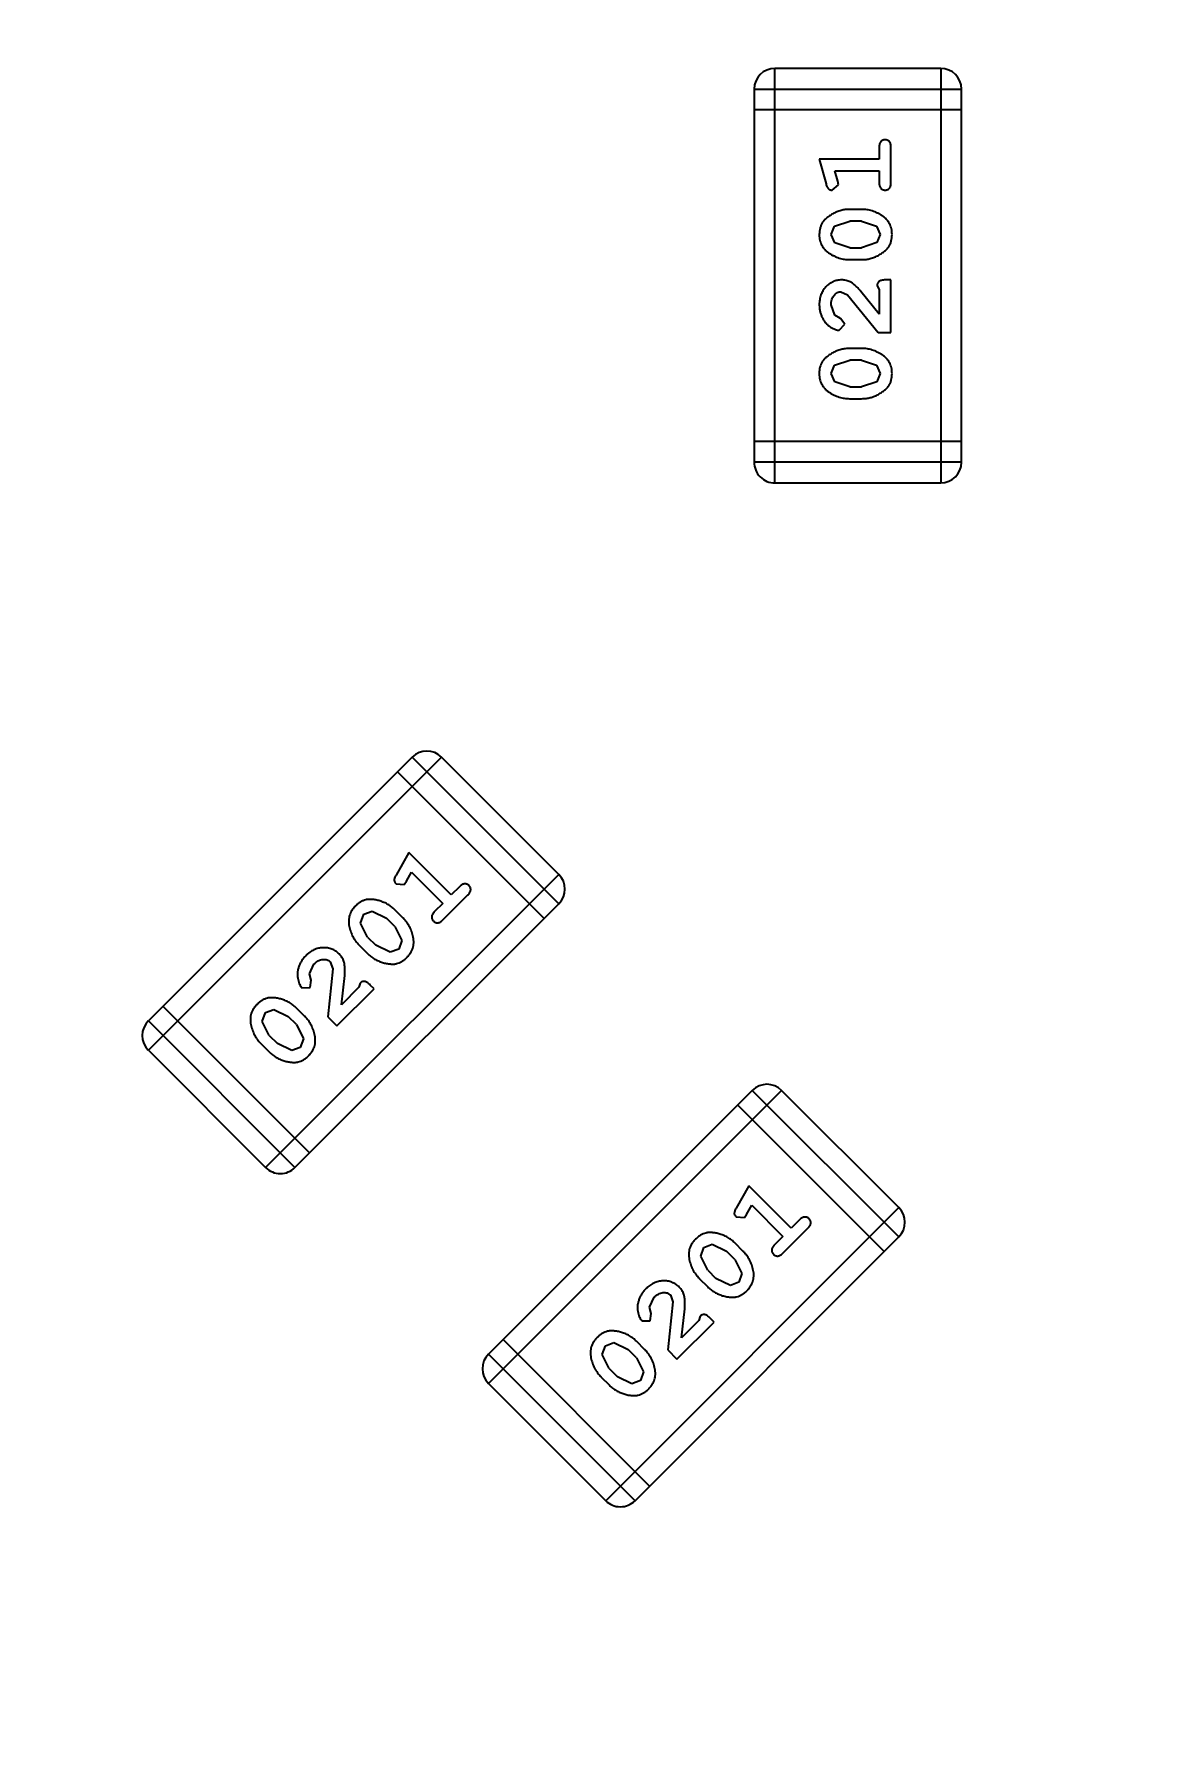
# Model space of a CAD drawing. Header units: inches. Extents: x -37.2 to 29.4, y -3.8 to 37.3.
# Drawn here: x -19.73 to -18.089, y 9.796 to 12.323 of the extents above; entities that cross this region are included whole.
import ezdxf

# ---------------------------------------------------------------- set-up
doc = ezdxf.new("R2010")
doc.units = ezdxf.units.IN
doc.header["$LTSCALE"] = 1.21
doc.header["$MEASUREMENT"] = 0
doc.header["$PDMODE"] = 3
doc.header["$PDSIZE"] = 0.3125
doc.layers.get('0').update_dxf_attribs({"linetype": 'CONTINUOUS'})
doc.layers.get('Defpoints').update_dxf_attribs({"linetype": 'CONTINUOUS'})
doc.layers.add('DIM', color=3, linetype='CONTINUOUS')
doc.styles.get("Standard").update_dxf_attribs({"font": 'txt', "width": 0.8})
doc.dimstyles.get("Standard").update_dxf_attribs({"dimtxt": 0.15625, "dimasz": 0.1875, "dimexe": 0.125, "dimexo": 0.0625, "dimgap": 0.09, "dimtad": 0, "dimtih": 1, "dimtoh": 1, "dimzin": 4, "dimdsep": 46, "dimtxsty": 'STANDARD', "dimblk": '_FILLED', "dimblk1": '_FILLED', "dimblk2": '_FILLED', "dimcen": 0.09, "dimazin": 1, "dimtp": 0.01, "dimtm": 0.01, "dimtfac": 1, "dimtofl": 0, "dimtmove": 0, "dimatfit": 3, "dimldrblk": '_FILLED', "dimfxl": 1, "dimtolj": 1, "dimtzin": 4, "dimarcsym": 0})

# ---------------------------------------------------------------- blocks, each defined once
blk = doc.blocks.new('_FILLED')
at = {"color": 0, "linetype": 'ByBlock'}
blk.add_solid([(0, 0), (-1, 0.1667), (-1, -0.1667)], dxfattribs=at)
blk = doc.blocks.new('*D5')
at = {"layer": 'Defpoints', "color": 0}
for p in [(-36.4962, 28.4485), (-28.0296, 28.4485), (-12.0218, 0.4472)]:
    blk.add_point(p, dxfattribs=at)
at = {"layer": 'DIM', "color": 0, "lineweight": -2}
for p, q in [((-28.0921, 28.4485), (-36.6212, 28.4485)), ((-36.4962, 27.4485), (-36.4962, 16.0045)), ((-36.4962, 1.4472), (-36.4962, 12.8912)), ((-12.0843, 0.4472), (-36.6212, 0.4472))]:
    blk.add_line(p, q, dxfattribs=at)
for p, rotation in [((-36.4962, 28.4485), 90), ((-36.4962, 0.4472), 270)]:
    blk.add_blockref('_FILLED', p, dxfattribs=dict(at, rotation=rotation))
at = {"layer": 'DIM', "color": 0, "insert": (-36.4962, 14.4478), "char_height": 1, "attachment_point": 5, "rotation": 90}
blk.add_mtext('\\A1;28.00', dxfattribs=at)

msp = doc.modelspace()

# ---------------------------------------------------------------- linework, layer by layer
at = {"color": 7, "linetype": 'Continuous'}
for p, q in [((-18.3978, 12.2725), (-18.6417, 12.2726)), ((-18.6417, 11.663), (-18.6417, 12.2726)), ((-18.3978, 12.2725), (-18.3979, 11.6629)), ((-18.6721, 12.2421), (-18.6722, 11.6934)), ((-18.6721, 12.2421), (-18.3673, 12.2421)), ((-18.3674, 11.6934), (-18.3673, 12.2421)), ((-18.3673, 12.2116), (-18.6721, 12.2116)), ((-18.4883, 12.1565), (-18.4883, 12.1392)), ((-18.471, 12.1046), (-18.471, 12.1565)), ((-18.4883, 12.1392), (-18.5764, 12.1392)), ((-18.5764, 12.1392), (-18.5665, 12.1027)), ((-18.5533, 12.1219), (-18.4883, 12.1219)), ((-18.5491, 12.1069), (-18.5533, 12.1219)), ((-18.5481, 12.1015), (-18.5491, 12.1069)), ((-18.4883, 12.1219), (-18.4883, 12.1046)), ((-18.5573, 12.0936), (-18.5481, 12.1015)), ((-18.514, 12.0653), (-18.5318, 12.0653)), ((-18.5591, 12.0283), (-18.5538, 12.0404)), ((-18.5538, 12.0404), (-18.5315, 12.048)), ((-18.5143, 12.048), (-18.5315, 12.048)), ((-18.5143, 12.048), (-18.4925, 12.0407)), ((-18.4925, 12.0407), (-18.4867, 12.0284)), ((-18.5533, 12.0159), (-18.5591, 12.0283)), ((-18.5315, 12.0087), (-18.5533, 12.0159)), ((-18.5315, 12.0087), (-18.5143, 12.0087)), ((-18.492, 12.0163), (-18.5143, 12.0087)), ((-18.4867, 12.0284), (-18.492, 12.0163)), ((-18.5318, 11.9913), (-18.514, 11.9913)), ((-18.471, 11.9615), (-18.4789, 11.9615)), ((-18.471, 11.8844), (-18.471, 11.9615)), ((-18.5446, 11.9442), (-18.5349, 11.9394)), ((-18.5349, 11.9394), (-18.4899, 11.8844)), ((-18.4883, 11.9111), (-18.5153, 11.9447)), ((-18.4914, 11.9528), (-18.4883, 11.9473)), ((-18.4883, 11.9473), (-18.4883, 11.9111)), ((-18.5537, 11.9098), (-18.5591, 11.9247)), ((-18.5452, 11.9048), (-18.5537, 11.9098)), ((-18.5386, 11.8963), (-18.5452, 11.9048)), ((-18.5471, 11.8875), (-18.5386, 11.8963)), ((-18.4899, 11.8844), (-18.471, 11.8844)), ((-18.514, 11.8608), (-18.5318, 11.8608)), ((-18.5591, 11.8238), (-18.5538, 11.8359)), ((-18.5538, 11.8359), (-18.5315, 11.8435)), ((-18.5143, 11.8435), (-18.5315, 11.8435)), ((-18.5143, 11.8435), (-18.4925, 11.8362)), ((-18.4925, 11.8362), (-18.4867, 11.8239)), ((-18.5533, 11.8114), (-18.5591, 11.8238)), ((-18.5315, 11.8041), (-18.5533, 11.8114)), ((-18.5315, 11.8041), (-18.5143, 11.8041)), ((-18.492, 11.8118), (-18.5143, 11.8041)), ((-18.4867, 11.8239), (-18.492, 11.8118)), ((-18.5318, 11.7868), (-18.5141, 11.7868)), ((-18.3674, 11.7239), (-18.6722, 11.7239)), ((-18.3674, 11.6934), (-18.6722, 11.6934)), ((-18.6417, 11.663), (-18.3979, 11.6629)), ((-19.1748, 11.2596), (-19.5628, 10.8717)), ((-19.5628, 10.8286), (-19.1317, 11.2596)), ((-19.1748, 11.2596), (-18.9593, 11.0441)), ((-18.9593, 11.0872), (-19.1317, 11.2596)), ((-19.1964, 11.2381), (-18.9809, 11.0225)), ((-19.1798, 11.1192), (-19.1987, 11.0863)), ((-19.1176, 11.0569), (-19.1798, 11.1192)), ((-18.9593, 11.0872), (-19.3904, 10.6562)), ((-19.1986, 11.0734), (-19.1865, 11.0725)), ((-19.1865, 11.0725), (-19.1834, 11.077)), ((-19.1834, 11.077), (-19.1757, 11.0906)), ((-19.1757, 11.0906), (-19.1298, 11.0446)), ((-19.1053, 11.0691), (-19.1176, 11.0569)), ((-19.3473, 10.6562), (-18.9593, 11.0441)), ((-19.1298, 11.0446), (-19.142, 11.0324)), ((-19.1298, 11.0202), (-19.0931, 11.0569)), ((-19.2507, 11.0156), (-19.2461, 11.0285)), ((-19.2461, 11.0285), (-19.2338, 11.0333)), ((-19.2338, 11.0333), (-19.2126, 11.0229)), ((-19.2005, 11.0108), (-19.2126, 11.0229)), ((-19.188, 11.0228), (-19.2006, 11.0353)), ((-19.2404, 10.9951), (-19.2507, 11.0156)), ((-19.2404, 10.9951), (-19.2283, 10.9829)), ((-19.2005, 11.0108), (-19.1902, 10.9902)), ((-19.2529, 10.9831), (-19.2403, 10.9705)), ((-19.2071, 10.9726), (-19.2283, 10.9829)), ((-19.1948, 10.9774), (-19.2071, 10.9726)), ((-19.1902, 10.9902), (-19.1948, 10.9774)), ((-19.3261, 10.9409), (-19.3193, 10.9552)), ((-19.2918, 10.9485), (-19.2989, 10.8778)), ((-19.2953, 10.9587), (-19.2918, 10.9485)), ((-19.3371, 10.9205), (-19.3249, 10.9207)), ((-19.3235, 10.9314), (-19.3261, 10.9409)), ((-19.3249, 10.9207), (-19.3235, 10.9314)), ((-19.2855, 10.8644), (-19.231, 10.9189)), ((-19.2789, 10.8956), (-19.2742, 10.9385)), ((-19.2533, 10.9212), (-19.2789, 10.8956)), ((-19.2516, 10.9273), (-19.2533, 10.9212)), ((-19.231, 10.9189), (-19.2366, 10.9245)), ((-19.3257, 10.6777), (-19.5413, 10.8932)), ((-19.3473, 10.6562), (-19.5628, 10.8717)), ((-19.3953, 10.871), (-19.3907, 10.8839)), ((-19.3851, 10.8505), (-19.3953, 10.871)), ((-19.3907, 10.8839), (-19.3784, 10.8887)), ((-19.3784, 10.8887), (-19.3573, 10.8783)), ((-19.3451, 10.8662), (-19.3573, 10.8783)), ((-19.3327, 10.8782), (-19.3452, 10.8907)), ((-19.2989, 10.8778), (-19.2855, 10.8644)), ((-19.3851, 10.8505), (-19.3729, 10.8383)), ((-19.3451, 10.8662), (-19.3348, 10.8456)), ((-19.3348, 10.8456), (-19.3394, 10.8328)), ((-19.5628, 10.8286), (-19.3904, 10.6562)), ((-19.3975, 10.8385), (-19.3849, 10.8259)), ((-19.3517, 10.828), (-19.3729, 10.8383)), ((-19.3394, 10.8328), (-19.3517, 10.828)), ((-18.6749, 10.7696), (-19.0628, 10.3817)), ((-19.0628, 10.3386), (-18.6318, 10.7696)), ((-18.6749, 10.7696), (-18.4594, 10.554)), ((-18.4594, 10.5971), (-18.6318, 10.7696)), ((-18.6964, 10.748), (-18.4809, 10.5325)), ((-18.6799, 10.6291), (-18.6988, 10.5963)), ((-18.6176, 10.5668), (-18.6799, 10.6291)), ((-18.4594, 10.5971), (-18.8904, 10.1661)), ((-18.6835, 10.587), (-18.6758, 10.6005)), ((-18.6758, 10.6005), (-18.6298, 10.5546)), ((-18.6987, 10.5834), (-18.6865, 10.5824)), ((-18.6865, 10.5824), (-18.6835, 10.587)), ((-18.6298, 10.5301), (-18.5931, 10.5668)), ((-18.6054, 10.5791), (-18.6176, 10.5668)), ((-18.8473, 10.1661), (-18.4594, 10.554)), ((-18.7508, 10.5256), (-18.7461, 10.5384)), ((-18.7461, 10.5384), (-18.7338, 10.5433)), ((-18.7338, 10.5433), (-18.7127, 10.5329)), ((-18.6881, 10.5328), (-18.7006, 10.5453)), ((-18.6298, 10.5546), (-18.6421, 10.5424)), ((-18.7405, 10.5051), (-18.7508, 10.5256)), ((-18.7005, 10.5207), (-18.7127, 10.5329)), ((-18.7005, 10.5207), (-18.6902, 10.5002)), ((-18.7529, 10.493), (-18.7404, 10.4805)), ((-18.7405, 10.5051), (-18.7283, 10.4929)), ((-18.7071, 10.4825), (-18.7283, 10.4929)), ((-18.6948, 10.4874), (-18.7071, 10.4825)), ((-18.6902, 10.5002), (-18.6948, 10.4874)), ((-18.8261, 10.4509), (-18.8194, 10.4652)), ((-18.7953, 10.4687), (-18.7918, 10.4585)), ((-18.8236, 10.4413), (-18.8261, 10.4509)), ((-18.8249, 10.4307), (-18.8236, 10.4413)), ((-18.7918, 10.4585), (-18.7989, 10.3878)), ((-18.7789, 10.4056), (-18.7743, 10.4484)), ((-18.7516, 10.4373), (-18.7533, 10.4311)), ((-18.8371, 10.4304), (-18.8249, 10.4307)), ((-18.7856, 10.3744), (-18.7311, 10.4289)), ((-18.7533, 10.4311), (-18.7789, 10.4056)), ((-18.7311, 10.4289), (-18.7366, 10.4345)), ((-18.8258, 10.1877), (-19.0413, 10.4032)), ((-18.8954, 10.381), (-18.8907, 10.3938)), ((-18.8907, 10.3938), (-18.8784, 10.3987)), ((-18.8784, 10.3987), (-18.8573, 10.3883)), ((-18.8451, 10.3761), (-18.8573, 10.3883)), ((-18.8327, 10.3882), (-18.8452, 10.4007)), ((-18.7989, 10.3878), (-18.7856, 10.3744)), ((-18.8473, 10.1661), (-19.0628, 10.3817)), ((-18.8851, 10.3605), (-18.8954, 10.381)), ((-18.8451, 10.3761), (-18.8349, 10.3556)), ((-19.0628, 10.3386), (-18.8904, 10.1661)), ((-18.8975, 10.3484), (-18.885, 10.3359)), ((-18.8851, 10.3605), (-18.8729, 10.3483)), ((-18.8518, 10.3379), (-18.8729, 10.3483)), ((-18.8394, 10.3428), (-18.8518, 10.3379)), ((-18.8349, 10.3556), (-18.8394, 10.3428))]:
    msp.add_line(p, q, dxfattribs=at)
for centre, start, end in [((-18.6417, 12.2421), 89.9955, 179.9955), ((-18.3978, 12.2421), 359.9955, 89.9955), ((-18.6417, 11.6934), 179.9955, 269.9955), ((-18.3979, 11.6934), 269.9955, 359.9955), ((-19.1533, 11.2381), 44.9955, 134.9955), ((-18.9809, 11.0656), 314.9955, 44.9955), ((-19.5413, 10.8501), 134.9955, 224.9955), ((-18.6533, 10.748), 44.9955, 134.9955), ((-19.3688, 10.6777), 224.9955, 314.9955), ((-18.4809, 10.5756), 314.9955, 44.9955), ((-19.0413, 10.3601), 134.9955, 224.9955), ((-18.8689, 10.1877), 224.9955, 314.9955)]:
    msp.add_arc(centre, 0.0305, start, end, dxfattribs=at)
for points, knots in [([(-18.4796, 12.1675), (-18.4802, 12.1675), (-18.4814, 12.1674), (-18.4831, 12.1669), (-18.4846, 12.1661), (-18.4859, 12.1649), (-18.487, 12.1634), (-18.4878, 12.1614), (-18.4882, 12.1591), (-18.4883, 12.1574), (-18.4883, 12.1565)], [0, 0, 0, 0, 0.11517, 0.223509, 0.328254, 0.438012, 0.553651, 0.682263, 0.830856, 1, 1, 1, 1]), ([(-18.471, 12.1565), (-18.471, 12.1574), (-18.471, 12.1591), (-18.4715, 12.1614), (-18.4722, 12.1634), (-18.4733, 12.1649), (-18.4746, 12.1661), (-18.4762, 12.1669), (-18.4778, 12.1674), (-18.479, 12.1675), (-18.4796, 12.1675)], [0, 0, 0, 0, 0.169012, 0.317488, 0.445429, 0.560977, 0.67065, 0.776666, 0.88492, 1, 1, 1, 1]), ([(-18.5665, 12.1027), (-18.5663, 12.1018), (-18.5658, 12.1002), (-18.5649, 12.0982), (-18.564, 12.0965), (-18.563, 12.0953), (-18.5618, 12.0945), (-18.5605, 12.094), (-18.559, 12.0936), (-18.5579, 12.0936), (-18.5573, 12.0936)], [0, 0, 0, 0, 0.187321, 0.344927, 0.475328, 0.579604, 0.674244, 0.773631, 0.882025, 1, 1, 1, 1]), ([(-18.4883, 12.1046), (-18.4883, 12.1037), (-18.4882, 12.102), (-18.4878, 12.0997), (-18.487, 12.0978), (-18.4859, 12.0962), (-18.4846, 12.095), (-18.4831, 12.0942), (-18.4814, 12.0937), (-18.4802, 12.0936), (-18.4796, 12.0936)], [0, 0, 0, 0, 0.169102, 0.317658, 0.446239, 0.563118, 0.671828, 0.776546, 0.884858, 1, 1, 1, 1]), ([(-18.4796, 12.0936), (-18.479, 12.0936), (-18.4778, 12.0937), (-18.4762, 12.0942), (-18.4747, 12.095), (-18.4733, 12.0962), (-18.4722, 12.0977), (-18.4715, 12.0997), (-18.471, 12.102), (-18.471, 12.1037), (-18.471, 12.1046)], [0, 0, 0, 0, 0.115051, 0.223278, 0.329269, 0.437893, 0.554681, 0.682591, 0.83103, 1, 1, 1, 1]), ([(-18.5318, 12.0653), (-18.5329, 12.0653), (-18.535, 12.0652), (-18.5382, 12.0649), (-18.5413, 12.0644), (-18.5444, 12.0637), (-18.5475, 12.0628), (-18.5505, 12.0617), (-18.5535, 12.0604), (-18.5563, 12.0589), (-18.5591, 12.0573), (-18.5616, 12.0557), (-18.5639, 12.054), (-18.566, 12.0523), (-18.5679, 12.0506), (-18.5695, 12.0489), (-18.571, 12.0472), (-18.5725, 12.0448), (-18.5741, 12.0417), (-18.5754, 12.0375), (-18.5762, 12.0329), (-18.5763, 12.0298), (-18.5764, 12.0281)], [0, 0, 0, 0, 0.049855, 0.099516, 0.148482, 0.19758, 0.246804, 0.296268, 0.346517, 0.397047, 0.446826, 0.49336, 0.537801, 0.579207, 0.617974, 0.654833, 0.689171, 0.722088, 0.786392, 0.853518, 0.924186, 1, 1, 1, 1]), ([(-18.4694, 12.0284), (-18.4695, 12.0298), (-18.4695, 12.0326), (-18.4702, 12.0367), (-18.4714, 12.0406), (-18.473, 12.0442), (-18.475, 12.0475), (-18.4775, 12.0505), (-18.4804, 12.0533), (-18.4838, 12.0558), (-18.4874, 12.058), (-18.4911, 12.0599), (-18.4948, 12.0616), (-18.4986, 12.0629), (-18.5024, 12.064), (-18.5062, 12.0648), (-18.5101, 12.0652), (-18.5127, 12.0653), (-18.514, 12.0653)], [0, 0, 0, 0, 0.067217, 0.131051, 0.19272, 0.252824, 0.312745, 0.373449, 0.436041, 0.501494, 0.567761, 0.632087, 0.695096, 0.757109, 0.817993, 0.878657, 0.939311, 1, 1, 1, 1]), ([(-18.5764, 12.0281), (-18.5764, 12.0267), (-18.5763, 12.0239), (-18.5756, 12.0198), (-18.5744, 12.016), (-18.5729, 12.0124), (-18.5708, 12.0091), (-18.5683, 12.0061), (-18.5653, 12.0033), (-18.5619, 12.0008), (-18.5583, 11.9986), (-18.5547, 11.9967), (-18.551, 11.995), (-18.5472, 11.9937), (-18.5434, 11.9926), (-18.5396, 11.9919), (-18.5357, 11.9914), (-18.5331, 11.9914), (-18.5318, 11.9913)], [0, 0, 0, 0, 0.06692, 0.130834, 0.19258, 0.252759, 0.312631, 0.373411, 0.436359, 0.501894, 0.568244, 0.632472, 0.69556, 0.757163, 0.818592, 0.878885, 0.939235, 1, 1, 1, 1]), ([(-18.514, 11.9913), (-18.513, 11.9914), (-18.5108, 11.9914), (-18.5077, 11.9917), (-18.5045, 11.9922), (-18.5014, 11.9929), (-18.4984, 11.9938), (-18.4954, 11.9949), (-18.4924, 11.9962), (-18.4896, 11.9976), (-18.4868, 11.9992), (-18.4843, 12.0008), (-18.482, 12.0025), (-18.4799, 12.0041), (-18.478, 12.0058), (-18.4763, 12.0075), (-18.4749, 12.0093), (-18.4733, 12.0116), (-18.4717, 12.0148), (-18.4704, 12.019), (-18.4696, 12.0236), (-18.4695, 12.0267), (-18.4694, 12.0284)], [0, 0, 0, 0, 0.049886, 0.09882, 0.148132, 0.19689, 0.246038, 0.295176, 0.345305, 0.395692, 0.445312, 0.491875, 0.535813, 0.577009, 0.616081, 0.652689, 0.687585, 0.720206, 0.785062, 0.85223, 0.923759, 1, 1, 1, 1]), ([(-18.5436, 11.9615), (-18.5447, 11.9614), (-18.5469, 11.9614), (-18.5502, 11.9609), (-18.5533, 11.9601), (-18.5563, 11.9589), (-18.5591, 11.9575), (-18.5618, 11.9557), (-18.5644, 11.9536), (-18.5669, 11.9512), (-18.5691, 11.9485), (-18.5711, 11.9457), (-18.5727, 11.9426), (-18.5741, 11.9394), (-18.5751, 11.936), (-18.5759, 11.9324), (-18.5763, 11.9287), (-18.5764, 11.9261), (-18.5764, 11.9248)], [0, 0, 0, 0, 0.060981, 0.120256, 0.178148, 0.236115, 0.293993, 0.352864, 0.413358, 0.476056, 0.539296, 0.602396, 0.665116, 0.728325, 0.792919, 0.859317, 0.928302, 1, 1, 1, 1]), ([(-18.5153, 11.9447), (-18.5161, 11.9456), (-18.5176, 11.9473), (-18.5198, 11.9496), (-18.5219, 11.9517), (-18.5239, 11.9536), (-18.5258, 11.9552), (-18.5276, 11.9566), (-18.5292, 11.9577), (-18.5312, 11.9588), (-18.5338, 11.9599), (-18.537, 11.9608), (-18.5403, 11.9614), (-18.5425, 11.9614), (-18.5436, 11.9615)], [0, 0, 0, 0, 0.103002, 0.197728, 0.285279, 0.365235, 0.437224, 0.502446, 0.560545, 0.611446, 0.707576, 0.80349, 0.900532, 1, 1, 1, 1]), ([(-18.4789, 11.9615), (-18.4799, 11.9614), (-18.4819, 11.9614), (-18.4846, 11.9609), (-18.4869, 11.9603), (-18.4886, 11.9592), (-18.4899, 11.9579), (-18.4908, 11.9564), (-18.4914, 11.9547), (-18.4914, 11.9534), (-18.4914, 11.9528)], [0, 0, 0, 0, 0.1844, 0.34094, 0.473574, 0.586824, 0.690029, 0.789175, 0.890445, 1, 1, 1, 1]), ([(-18.5591, 11.9247), (-18.5591, 11.9261), (-18.559, 11.9288), (-18.5581, 11.9326), (-18.5567, 11.936), (-18.5548, 11.9388), (-18.5526, 11.9412), (-18.5501, 11.9429), (-18.5474, 11.9439), (-18.5455, 11.9441), (-18.5446, 11.9442)], [0, 0, 0, 0, 0.156344, 0.299348, 0.4327, 0.561, 0.682299, 0.791883, 0.89611, 1, 1, 1, 1]), ([(-18.5764, 11.9248), (-18.5763, 11.9231), (-18.5762, 11.9197), (-18.5754, 11.9148), (-18.5739, 11.91), (-18.572, 11.9056), (-18.5695, 11.9014), (-18.5667, 11.8978), (-18.5634, 11.8946), (-18.5598, 11.8921), (-18.5563, 11.8901), (-18.5529, 11.8887), (-18.5499, 11.8877), (-18.548, 11.8876), (-18.5471, 11.8875)], [0, 0, 0, 0, 0.098286, 0.193983, 0.289056, 0.384352, 0.477435, 0.566197, 0.652355, 0.737986, 0.818188, 0.887401, 0.94802, 1, 1, 1, 1]), ([(-18.5318, 11.8608), (-18.5329, 11.8608), (-18.535, 11.8607), (-18.5382, 11.8604), (-18.5413, 11.8599), (-18.5444, 11.8592), (-18.5475, 11.8583), (-18.5505, 11.8572), (-18.5535, 11.8559), (-18.5563, 11.8544), (-18.5591, 11.8528), (-18.5616, 11.8512), (-18.564, 11.8495), (-18.5661, 11.8478), (-18.5679, 11.8461), (-18.5696, 11.8444), (-18.571, 11.8427), (-18.5726, 11.8403), (-18.5742, 11.8371), (-18.5755, 11.833), (-18.5763, 11.8284), (-18.5764, 11.8253), (-18.5764, 11.8236)], [0, 0, 0, 0, 0.049855, 0.099516, 0.148482, 0.19758, 0.246804, 0.296268, 0.346517, 0.397047, 0.446826, 0.49336, 0.537801, 0.579207, 0.617974, 0.654833, 0.689171, 0.722088, 0.786392, 0.853518, 0.924186, 1, 1, 1, 1]), ([(-18.4694, 11.8239), (-18.4695, 11.8253), (-18.4695, 11.8281), (-18.4703, 11.8322), (-18.4714, 11.8361), (-18.473, 11.8396), (-18.475, 11.843), (-18.4775, 11.846), (-18.4805, 11.8488), (-18.4838, 11.8513), (-18.4874, 11.8535), (-18.4911, 11.8554), (-18.4948, 11.8571), (-18.4986, 11.8584), (-18.5024, 11.8595), (-18.5062, 11.8602), (-18.5101, 11.8607), (-18.5127, 11.8607), (-18.514, 11.8608)], [0, 0, 0, 0, 0.067217, 0.131051, 0.19272, 0.252824, 0.312745, 0.373449, 0.436041, 0.501494, 0.567761, 0.632087, 0.695096, 0.757109, 0.817993, 0.878657, 0.939311, 1, 1, 1, 1]), ([(-18.5764, 11.8236), (-18.5764, 11.8222), (-18.5763, 11.8194), (-18.5756, 11.8153), (-18.5745, 11.8115), (-18.5729, 11.8079), (-18.5708, 11.8046), (-18.5683, 11.8015), (-18.5653, 11.7988), (-18.5619, 11.7963), (-18.5584, 11.7941), (-18.5547, 11.7922), (-18.551, 11.7905), (-18.5472, 11.7892), (-18.5434, 11.7881), (-18.5396, 11.7874), (-18.5357, 11.7869), (-18.5331, 11.7869), (-18.5318, 11.7868)], [0, 0, 0, 0, 0.06692, 0.130834, 0.19258, 0.252759, 0.312631, 0.373411, 0.436359, 0.501894, 0.568244, 0.632472, 0.69556, 0.757163, 0.818592, 0.878885, 0.939235, 1, 1, 1, 1]), ([(-18.5141, 11.7868), (-18.513, 11.7869), (-18.5109, 11.7869), (-18.5077, 11.7872), (-18.5045, 11.7877), (-18.5015, 11.7884), (-18.4984, 11.7892), (-18.4954, 11.7904), (-18.4924, 11.7916), (-18.4896, 11.7931), (-18.4868, 11.7947), (-18.4843, 11.7963), (-18.482, 11.798), (-18.4799, 11.7996), (-18.478, 11.8013), (-18.4763, 11.803), (-18.4749, 11.8047), (-18.4733, 11.8071), (-18.4717, 11.8103), (-18.4704, 11.8145), (-18.4696, 11.8191), (-18.4695, 11.8222), (-18.4694, 11.8239)], [0, 0, 0, 0, 0.049886, 0.09882, 0.148132, 0.19689, 0.246038, 0.295176, 0.345305, 0.395692, 0.445312, 0.491875, 0.535813, 0.577009, 0.616081, 0.652689, 0.687585, 0.720206, 0.785062, 0.85223, 0.923759, 1, 1, 1, 1]), ([(-19.1987, 11.0863), (-19.1991, 11.0855), (-19.1999, 11.0841), (-19.2008, 11.082), (-19.2013, 11.0802), (-19.2014, 11.0787), (-19.2011, 11.0773), (-19.2006, 11.0759), (-19.1998, 11.0746), (-19.199, 11.0738), (-19.1986, 11.0734)], [0, 0, 0, 0, 0.187321, 0.344927, 0.475328, 0.579604, 0.674244, 0.773631, 0.882025, 1, 1, 1, 1]), ([(-19.0914, 11.0708), (-19.0919, 11.0712), (-19.0927, 11.072), (-19.0943, 11.0728), (-19.0959, 11.0733), (-19.0977, 11.0734), (-19.0996, 11.0731), (-19.1015, 11.0722), (-19.1035, 11.0709), (-19.1047, 11.0697), (-19.1053, 11.0691)], [0, 0, 0, 0, 0.11517, 0.223509, 0.328254, 0.438012, 0.553651, 0.682263, 0.830856, 1, 1, 1, 1]), ([(-19.0931, 11.0569), (-19.0925, 11.0575), (-19.0913, 11.0587), (-19.09, 11.0607), (-19.0891, 11.0626), (-19.0888, 11.0645), (-19.0889, 11.0662), (-19.0894, 11.0679), (-19.0902, 11.0694), (-19.091, 11.0703), (-19.0914, 11.0708)], [0, 0, 0, 0, 0.169012, 0.317488, 0.445429, 0.560977, 0.67065, 0.776666, 0.88492, 1, 1, 1, 1]), ([(-19.2006, 11.0353), (-19.2014, 11.0361), (-19.2029, 11.0376), (-19.2054, 11.0396), (-19.208, 11.0415), (-19.2106, 11.0432), (-19.2134, 11.0447), (-19.2164, 11.046), (-19.2194, 11.0472), (-19.2225, 11.0482), (-19.2255, 11.049), (-19.2285, 11.0497), (-19.2313, 11.0501), (-19.234, 11.0504), (-19.2365, 11.0505), (-19.2389, 11.0505), (-19.2411, 11.0503), (-19.2439, 11.0497), (-19.2473, 11.0486), (-19.2511, 11.0466), (-19.2549, 11.0439), (-19.2572, 11.0418), (-19.2584, 11.0406)], [0, 0, 0, 0, 0.049855, 0.099516, 0.148482, 0.19758, 0.246804, 0.296268, 0.346517, 0.397047, 0.446826, 0.49336, 0.537801, 0.579207, 0.617974, 0.654833, 0.689171, 0.722088, 0.786392, 0.853518, 0.924186, 1, 1, 1, 1]), ([(-19.2584, 11.0406), (-19.2594, 11.0396), (-19.2613, 11.0376), (-19.2637, 11.0342), (-19.2656, 11.0307), (-19.267, 11.027), (-19.2679, 11.0232), (-19.2683, 11.0193), (-19.2682, 11.0152), (-19.2675, 11.0111), (-19.2665, 11.007), (-19.2653, 11.003), (-19.2638, 10.9992), (-19.2621, 10.9956), (-19.2602, 10.9922), (-19.258, 10.9889), (-19.2556, 10.9859), (-19.2538, 10.984), (-19.2529, 10.9831)], [0, 0, 0, 0, 0.06692, 0.130834, 0.19258, 0.252759, 0.312631, 0.373411, 0.436359, 0.501894, 0.568244, 0.632472, 0.69556, 0.757163, 0.818592, 0.878885, 0.939235, 1, 1, 1, 1]), ([(-19.1826, 10.9652), (-19.1816, 10.9662), (-19.1796, 10.9683), (-19.1773, 10.9717), (-19.1753, 10.9752), (-19.1739, 10.9788), (-19.173, 10.9826), (-19.1727, 10.9865), (-19.1727, 10.9906), (-19.1734, 10.9947), (-19.1744, 10.9988), (-19.1756, 11.0028), (-19.1771, 11.0066), (-19.1788, 11.0102), (-19.1807, 11.0136), (-19.1829, 11.0169), (-19.1853, 11.02), (-19.1871, 11.0219), (-19.188, 11.0228)], [0, 0, 0, 0, 0.067217, 0.131051, 0.19272, 0.252824, 0.312745, 0.373449, 0.436041, 0.501494, 0.567761, 0.632087, 0.695096, 0.757109, 0.817993, 0.878657, 0.939311, 1, 1, 1, 1]), ([(-19.142, 11.0324), (-19.1426, 11.0318), (-19.1438, 11.0305), (-19.1451, 11.0286), (-19.146, 11.0266), (-19.1463, 11.0248), (-19.1462, 11.023), (-19.1457, 11.0214), (-19.1449, 11.0198), (-19.1441, 11.019), (-19.1437, 11.0185)], [0, 0, 0, 0, 0.169102, 0.317658, 0.446239, 0.563118, 0.671828, 0.776546, 0.884858, 1, 1, 1, 1]), ([(-19.1437, 11.0185), (-19.1432, 11.0181), (-19.1424, 11.0173), (-19.1408, 11.0165), (-19.1392, 11.016), (-19.1374, 11.0158), (-19.1355, 11.0162), (-19.1336, 11.0171), (-19.1317, 11.0184), (-19.1304, 11.0195), (-19.1298, 11.0202)], [0, 0, 0, 0, 0.115051, 0.223278, 0.329269, 0.437893, 0.554681, 0.682591, 0.83103, 1, 1, 1, 1]), ([(-19.3315, 10.9676), (-19.3327, 10.9663), (-19.3349, 10.9639), (-19.3378, 10.9598), (-19.3402, 10.9554), (-19.3419, 10.9508), (-19.3432, 10.9462), (-19.3437, 10.9415), (-19.3436, 10.937), (-19.3429, 10.9327), (-19.3418, 10.9288), (-19.3404, 10.9254), (-19.339, 10.9226), (-19.3377, 10.9212), (-19.3371, 10.9205)], [0, 0, 0, 0, 0.098286, 0.193983, 0.289056, 0.384352, 0.477435, 0.566197, 0.652355, 0.737986, 0.818188, 0.887401, 0.94802, 1, 1, 1, 1]), ([(-19.2824, 10.9703), (-19.2832, 10.9711), (-19.2848, 10.9726), (-19.2874, 10.9745), (-19.2902, 10.9761), (-19.2931, 10.9775), (-19.2962, 10.9784), (-19.2993, 10.9791), (-19.3027, 10.9794), (-19.3061, 10.9795), (-19.3095, 10.9792), (-19.3129, 10.9786), (-19.3163, 10.9776), (-19.3195, 10.9763), (-19.3226, 10.9746), (-19.3257, 10.9726), (-19.3287, 10.9702), (-19.3305, 10.9685), (-19.3315, 10.9676)], [0, 0, 0, 0, 0.060981, 0.120256, 0.178148, 0.236115, 0.293993, 0.352864, 0.413358, 0.476056, 0.539296, 0.602396, 0.665116, 0.728325, 0.792919, 0.859317, 0.928302, 1, 1, 1, 1]), ([(-19.2742, 10.9385), (-19.2742, 10.9396), (-19.274, 10.9419), (-19.2739, 10.9451), (-19.2739, 10.9481), (-19.274, 10.9508), (-19.2742, 10.9533), (-19.2745, 10.9555), (-19.2748, 10.9574), (-19.2755, 10.9597), (-19.2765, 10.9623), (-19.2781, 10.9651), (-19.2801, 10.9679), (-19.2816, 10.9695), (-19.2824, 10.9703)], [0, 0, 0, 0, 0.103002, 0.197728, 0.285279, 0.365235, 0.437224, 0.502446, 0.560545, 0.611446, 0.707576, 0.80349, 0.900532, 1, 1, 1, 1]), ([(-19.2403, 10.9705), (-19.2396, 10.9698), (-19.238, 10.9683), (-19.2356, 10.9663), (-19.233, 10.9644), (-19.2303, 10.9627), (-19.2276, 10.9612), (-19.2246, 10.9599), (-19.2217, 10.9586), (-19.2186, 10.9577), (-19.2155, 10.9568), (-19.2126, 10.9562), (-19.2098, 10.9557), (-19.2071, 10.9554), (-19.2046, 10.9553), (-19.2022, 10.9553), (-19.2, 10.9555), (-19.1972, 10.9561), (-19.1938, 10.9572), (-19.1899, 10.9592), (-19.1861, 10.9618), (-19.1838, 10.964), (-19.1826, 10.9652)], [0, 0, 0, 0, 0.049886, 0.09882, 0.148132, 0.19689, 0.246038, 0.295176, 0.345305, 0.395692, 0.445312, 0.491875, 0.535813, 0.577009, 0.616081, 0.652689, 0.687585, 0.720206, 0.785062, 0.85223, 0.923759, 1, 1, 1, 1]), ([(-19.3193, 10.9552), (-19.3183, 10.9562), (-19.3164, 10.958), (-19.3131, 10.9601), (-19.3097, 10.9616), (-19.3063, 10.9622), (-19.303, 10.9623), (-19.3001, 10.9618), (-19.2974, 10.9606), (-19.296, 10.9593), (-19.2953, 10.9587)], [0, 0, 0, 0, 0.156344, 0.299348, 0.4327, 0.561, 0.682299, 0.791883, 0.89611, 1, 1, 1, 1]), ([(-19.2366, 10.9245), (-19.2374, 10.9252), (-19.2388, 10.9266), (-19.241, 10.9282), (-19.2431, 10.9293), (-19.2451, 10.9298), (-19.2469, 10.9298), (-19.2486, 10.9294), (-19.2502, 10.9285), (-19.2511, 10.9277), (-19.2516, 10.9273)], [0, 0, 0, 0, 0.1844, 0.34094, 0.473574, 0.586824, 0.690029, 0.789175, 0.890445, 1, 1, 1, 1]), ([(-19.403, 10.896), (-19.404, 10.895), (-19.4059, 10.893), (-19.4083, 10.8896), (-19.4102, 10.8861), (-19.4117, 10.8824), (-19.4125, 10.8786), (-19.4129, 10.8747), (-19.4128, 10.8706), (-19.4121, 10.8665), (-19.4111, 10.8624), (-19.4099, 10.8584), (-19.4085, 10.8546), (-19.4067, 10.851), (-19.4048, 10.8476), (-19.4026, 10.8443), (-19.4002, 10.8413), (-19.3984, 10.8394), (-19.3975, 10.8385)], [0, 0, 0, 0, 0.06692, 0.130834, 0.19258, 0.252759, 0.312631, 0.373411, 0.436359, 0.501894, 0.568244, 0.632472, 0.69556, 0.757163, 0.818592, 0.878885, 0.939235, 1, 1, 1, 1]), ([(-19.3452, 10.8907), (-19.346, 10.8915), (-19.3475, 10.893), (-19.35, 10.895), (-19.3526, 10.8969), (-19.3553, 10.8986), (-19.3581, 10.9001), (-19.361, 10.9014), (-19.364, 10.9026), (-19.3671, 10.9036), (-19.3701, 10.9044), (-19.3731, 10.9051), (-19.3759, 10.9055), (-19.3786, 10.9058), (-19.3811, 10.9059), (-19.3835, 10.9059), (-19.3857, 10.9057), (-19.3885, 10.9051), (-19.3919, 10.904), (-19.3957, 10.902), (-19.3995, 10.8993), (-19.4018, 10.8972), (-19.403, 10.896)], [0, 0, 0, 0, 0.049855, 0.099516, 0.148482, 0.19758, 0.246804, 0.296268, 0.346517, 0.397047, 0.446826, 0.49336, 0.537801, 0.579207, 0.617974, 0.654833, 0.689171, 0.722088, 0.786392, 0.853518, 0.924186, 1, 1, 1, 1]), ([(-19.3272, 10.8206), (-19.3262, 10.8216), (-19.3243, 10.8237), (-19.3219, 10.8271), (-19.32, 10.8306), (-19.3186, 10.8342), (-19.3176, 10.838), (-19.3173, 10.8419), (-19.3174, 10.846), (-19.318, 10.8501), (-19.319, 10.8542), (-19.3202, 10.8582), (-19.3217, 10.862), (-19.3234, 10.8656), (-19.3254, 10.869), (-19.3275, 10.8723), (-19.33, 10.8754), (-19.3318, 10.8773), (-19.3327, 10.8782)], [0, 0, 0, 0, 0.067217, 0.131051, 0.19272, 0.252824, 0.312745, 0.373449, 0.436041, 0.501494, 0.567761, 0.632087, 0.695096, 0.757109, 0.817993, 0.878657, 0.939311, 1, 1, 1, 1]), ([(-19.3849, 10.8259), (-19.3842, 10.8252), (-19.3826, 10.8237), (-19.3802, 10.8217), (-19.3776, 10.8198), (-19.3749, 10.8181), (-19.3722, 10.8166), (-19.3693, 10.8153), (-19.3663, 10.814), (-19.3632, 10.8131), (-19.3601, 10.8122), (-19.3572, 10.8116), (-19.3544, 10.8111), (-19.3517, 10.8108), (-19.3492, 10.8107), (-19.3469, 10.8107), (-19.3446, 10.8109), (-19.3418, 10.8115), (-19.3384, 10.8126), (-19.3345, 10.8146), (-19.3307, 10.8172), (-19.3284, 10.8194), (-19.3272, 10.8206)], [0, 0, 0, 0, 0.049886, 0.09882, 0.148132, 0.19689, 0.246038, 0.295176, 0.345305, 0.395692, 0.445312, 0.491875, 0.535813, 0.577009, 0.616081, 0.652689, 0.687585, 0.720206, 0.785062, 0.85223, 0.923759, 1, 1, 1, 1]), ([(-18.6988, 10.5963), (-18.6992, 10.5955), (-18.7, 10.5941), (-18.7008, 10.592), (-18.7013, 10.5902), (-18.7015, 10.5886), (-18.7012, 10.5872), (-18.7006, 10.5859), (-18.6998, 10.5846), (-18.6991, 10.5838), (-18.6987, 10.5834)], [0, 0, 0, 0, 0.187321, 0.344927, 0.475328, 0.579604, 0.674244, 0.773631, 0.882025, 1, 1, 1, 1]), ([(-18.5915, 10.5807), (-18.5919, 10.5811), (-18.5928, 10.5819), (-18.5943, 10.5828), (-18.596, 10.5832), (-18.5977, 10.5833), (-18.5996, 10.583), (-18.6015, 10.5822), (-18.6035, 10.5809), (-18.6047, 10.5797), (-18.6054, 10.5791)], [0, 0, 0, 0, 0.11517, 0.223509, 0.328254, 0.438012, 0.553651, 0.682263, 0.830856, 1, 1, 1, 1]), ([(-18.5931, 10.5668), (-18.5925, 10.5675), (-18.5913, 10.5687), (-18.59, 10.5707), (-18.5891, 10.5726), (-18.5888, 10.5744), (-18.5889, 10.5762), (-18.5894, 10.5779), (-18.5903, 10.5794), (-18.591, 10.5803), (-18.5915, 10.5807)], [0, 0, 0, 0, 0.169012, 0.317488, 0.445429, 0.560977, 0.67065, 0.776666, 0.88492, 1, 1, 1, 1]), ([(-18.7584, 10.5506), (-18.7594, 10.5496), (-18.7614, 10.5475), (-18.7637, 10.5441), (-18.7657, 10.5406), (-18.7671, 10.537), (-18.7679, 10.5332), (-18.7683, 10.5292), (-18.7682, 10.5252), (-18.7675, 10.521), (-18.7666, 10.5169), (-18.7653, 10.513), (-18.7639, 10.5092), (-18.7621, 10.5056), (-18.7602, 10.5021), (-18.758, 10.4989), (-18.7556, 10.4958), (-18.7538, 10.494), (-18.7529, 10.493)], [0, 0, 0, 0, 0.06692, 0.130834, 0.19258, 0.252759, 0.312631, 0.373411, 0.436359, 0.501894, 0.568244, 0.632472, 0.69556, 0.757163, 0.818592, 0.878885, 0.939235, 1, 1, 1, 1]), ([(-18.7006, 10.5453), (-18.7014, 10.5461), (-18.7029, 10.5475), (-18.7054, 10.5496), (-18.708, 10.5514), (-18.7107, 10.5532), (-18.7135, 10.5547), (-18.7164, 10.556), (-18.7194, 10.5572), (-18.7225, 10.5582), (-18.7256, 10.559), (-18.7285, 10.5596), (-18.7313, 10.5601), (-18.734, 10.5604), (-18.7365, 10.5605), (-18.7389, 10.5604), (-18.7411, 10.5602), (-18.7439, 10.5597), (-18.7473, 10.5586), (-18.7512, 10.5565), (-18.7549, 10.5539), (-18.7572, 10.5517), (-18.7584, 10.5506)], [0, 0, 0, 0, 0.049855, 0.099516, 0.148482, 0.19758, 0.246804, 0.296268, 0.346517, 0.397047, 0.446826, 0.49336, 0.537801, 0.579207, 0.617974, 0.654833, 0.689171, 0.722088, 0.786392, 0.853518, 0.924186, 1, 1, 1, 1]), ([(-18.6421, 10.5424), (-18.6427, 10.5417), (-18.6438, 10.5405), (-18.6452, 10.5385), (-18.646, 10.5366), (-18.6464, 10.5347), (-18.6462, 10.533), (-18.6458, 10.5313), (-18.6449, 10.5298), (-18.6441, 10.5289), (-18.6437, 10.5285)], [0, 0, 0, 0, 0.169102, 0.317658, 0.446239, 0.563118, 0.671828, 0.776546, 0.884858, 1, 1, 1, 1]), ([(-18.6826, 10.4751), (-18.6816, 10.4762), (-18.6797, 10.4782), (-18.6773, 10.4816), (-18.6754, 10.4851), (-18.674, 10.4888), (-18.6731, 10.4926), (-18.6727, 10.4965), (-18.6728, 10.5006), (-18.6734, 10.5047), (-18.6744, 10.5088), (-18.6756, 10.5128), (-18.6771, 10.5166), (-18.6788, 10.5202), (-18.6808, 10.5236), (-18.6829, 10.5269), (-18.6854, 10.5299), (-18.6872, 10.5318), (-18.6881, 10.5328)], [0, 0, 0, 0, 0.067217, 0.131051, 0.19272, 0.252824, 0.312745, 0.373449, 0.436041, 0.501494, 0.567761, 0.632087, 0.695096, 0.757109, 0.817993, 0.878657, 0.939311, 1, 1, 1, 1]), ([(-18.6437, 10.5285), (-18.6433, 10.5281), (-18.6424, 10.5273), (-18.6409, 10.5264), (-18.6392, 10.526), (-18.6374, 10.5258), (-18.6356, 10.5262), (-18.6337, 10.527), (-18.6317, 10.5283), (-18.6305, 10.5295), (-18.6298, 10.5301)], [0, 0, 0, 0, 0.115051, 0.223278, 0.329269, 0.437893, 0.554681, 0.682591, 0.83103, 1, 1, 1, 1]), ([(-18.7824, 10.4803), (-18.7832, 10.481), (-18.7848, 10.4825), (-18.7875, 10.4845), (-18.7902, 10.4861), (-18.7931, 10.4874), (-18.7962, 10.4884), (-18.7994, 10.4891), (-18.8027, 10.4894), (-18.8061, 10.4894), (-18.8096, 10.4891), (-18.813, 10.4885), (-18.8163, 10.4875), (-18.8195, 10.4862), (-18.8227, 10.4845), (-18.8257, 10.4826), (-18.8287, 10.4802), (-18.8306, 10.4784), (-18.8315, 10.4775)], [0, 0, 0, 0, 0.060981, 0.120256, 0.178148, 0.236115, 0.293993, 0.352864, 0.413358, 0.476056, 0.539296, 0.602396, 0.665116, 0.728325, 0.792919, 0.859317, 0.928302, 1, 1, 1, 1]), ([(-18.8315, 10.4775), (-18.8327, 10.4763), (-18.835, 10.4738), (-18.8379, 10.4697), (-18.8402, 10.4654), (-18.842, 10.4608), (-18.8432, 10.4561), (-18.8437, 10.4515), (-18.8437, 10.447), (-18.8429, 10.4427), (-18.8418, 10.4388), (-18.8405, 10.4354), (-18.839, 10.4326), (-18.8377, 10.4311), (-18.8371, 10.4304)], [0, 0, 0, 0, 0.098286, 0.193983, 0.289056, 0.384352, 0.477435, 0.566197, 0.652355, 0.737986, 0.818188, 0.887401, 0.94802, 1, 1, 1, 1]), ([(-18.8194, 10.4652), (-18.8184, 10.4662), (-18.8164, 10.468), (-18.8131, 10.4701), (-18.8097, 10.4715), (-18.8063, 10.4722), (-18.8031, 10.4722), (-18.8001, 10.4717), (-18.7975, 10.4705), (-18.796, 10.4693), (-18.7953, 10.4687)], [0, 0, 0, 0, 0.156344, 0.299348, 0.4327, 0.561, 0.682299, 0.791883, 0.89611, 1, 1, 1, 1]), ([(-18.7743, 10.4484), (-18.7742, 10.4496), (-18.7741, 10.4518), (-18.7739, 10.4551), (-18.7739, 10.4581), (-18.774, 10.4608), (-18.7742, 10.4633), (-18.7745, 10.4655), (-18.7749, 10.4674), (-18.7755, 10.4697), (-18.7766, 10.4722), (-18.7782, 10.4751), (-18.7801, 10.4778), (-18.7816, 10.4795), (-18.7824, 10.4803)], [0, 0, 0, 0, 0.103002, 0.197728, 0.285279, 0.365235, 0.437224, 0.502446, 0.560545, 0.611446, 0.707576, 0.80349, 0.900532, 1, 1, 1, 1]), ([(-18.7404, 10.4805), (-18.7396, 10.4797), (-18.7381, 10.4783), (-18.7356, 10.4762), (-18.733, 10.4744), (-18.7304, 10.4727), (-18.7276, 10.4711), (-18.7247, 10.4698), (-18.7217, 10.4686), (-18.7186, 10.4676), (-18.7156, 10.4668), (-18.7126, 10.4661), (-18.7098, 10.4657), (-18.7072, 10.4653), (-18.7046, 10.4652), (-18.7023, 10.4652), (-18.7, 10.4655), (-18.6972, 10.466), (-18.6938, 10.4671), (-18.69, 10.4692), (-18.6861, 10.4718), (-18.6838, 10.474), (-18.6826, 10.4751)], [0, 0, 0, 0, 0.049886, 0.09882, 0.148132, 0.19689, 0.246038, 0.295176, 0.345305, 0.395692, 0.445312, 0.491875, 0.535813, 0.577009, 0.616081, 0.652689, 0.687585, 0.720206, 0.785062, 0.85223, 0.923759, 1, 1, 1, 1]), ([(-18.7366, 10.4345), (-18.7374, 10.4352), (-18.7388, 10.4366), (-18.7411, 10.4382), (-18.7431, 10.4393), (-18.7451, 10.4398), (-18.7469, 10.4398), (-18.7487, 10.4393), (-18.7503, 10.4385), (-18.7512, 10.4377), (-18.7516, 10.4373)], [0, 0, 0, 0, 0.1844, 0.34094, 0.473574, 0.586824, 0.690029, 0.789175, 0.890445, 1, 1, 1, 1]), ([(-18.8452, 10.4007), (-18.846, 10.4015), (-18.8476, 10.4029), (-18.85, 10.405), (-18.8526, 10.4068), (-18.8553, 10.4086), (-18.8581, 10.4101), (-18.861, 10.4114), (-18.864, 10.4126), (-18.8671, 10.4136), (-18.8702, 10.4144), (-18.8731, 10.415), (-18.876, 10.4155), (-18.8786, 10.4158), (-18.8812, 10.4159), (-18.8835, 10.4158), (-18.8858, 10.4156), (-18.8885, 10.4151), (-18.8919, 10.414), (-18.8958, 10.4119), (-18.8996, 10.4093), (-18.9019, 10.4071), (-18.9031, 10.406)], [0, 0, 0, 0, 0.049855, 0.099516, 0.148482, 0.19758, 0.246804, 0.296268, 0.346517, 0.397047, 0.446826, 0.49336, 0.537801, 0.579207, 0.617974, 0.654833, 0.689171, 0.722088, 0.786392, 0.853518, 0.924186, 1, 1, 1, 1]), ([(-18.9031, 10.406), (-18.904, 10.405), (-18.906, 10.4029), (-18.9084, 10.3995), (-18.9103, 10.396), (-18.9117, 10.3924), (-18.9126, 10.3886), (-18.9129, 10.3846), (-18.9128, 10.3806), (-18.9122, 10.3764), (-18.9112, 10.3723), (-18.9099, 10.3684), (-18.9085, 10.3646), (-18.9068, 10.361), (-18.9048, 10.3575), (-18.9026, 10.3543), (-18.9002, 10.3513), (-18.8984, 10.3494), (-18.8975, 10.3484)], [0, 0, 0, 0, 0.06692, 0.130834, 0.19258, 0.252759, 0.312631, 0.373411, 0.436359, 0.501894, 0.568244, 0.632472, 0.69556, 0.757163, 0.818592, 0.878885, 0.939235, 1, 1, 1, 1]), ([(-18.8272, 10.3305), (-18.8263, 10.3316), (-18.8243, 10.3336), (-18.8219, 10.337), (-18.82, 10.3405), (-18.8186, 10.3442), (-18.8177, 10.348), (-18.8173, 10.3519), (-18.8174, 10.356), (-18.8181, 10.3601), (-18.8191, 10.3642), (-18.8203, 10.3682), (-18.8217, 10.372), (-18.8234, 10.3756), (-18.8254, 10.379), (-18.8276, 10.3823), (-18.83, 10.3853), (-18.8318, 10.3872), (-18.8327, 10.3882)], [0, 0, 0, 0, 0.067217, 0.131051, 0.19272, 0.252824, 0.312745, 0.373449, 0.436041, 0.501494, 0.567761, 0.632087, 0.695096, 0.757109, 0.817993, 0.878657, 0.939311, 1, 1, 1, 1]), ([(-18.885, 10.3359), (-18.8842, 10.3351), (-18.8827, 10.3337), (-18.8802, 10.3316), (-18.8777, 10.3298), (-18.875, 10.3281), (-18.8722, 10.3265), (-18.8693, 10.3252), (-18.8663, 10.324), (-18.8632, 10.323), (-18.8602, 10.3222), (-18.8572, 10.3215), (-18.8544, 10.3211), (-18.8518, 10.3207), (-18.8493, 10.3206), (-18.8469, 10.3206), (-18.8447, 10.3209), (-18.8419, 10.3214), (-18.8385, 10.3225), (-18.8346, 10.3246), (-18.8308, 10.3272), (-18.8284, 10.3294), (-18.8272, 10.3305)], [0, 0, 0, 0, 0.049886, 0.09882, 0.148132, 0.19689, 0.246038, 0.295176, 0.345305, 0.395692, 0.445312, 0.491875, 0.535813, 0.577009, 0.616081, 0.652689, 0.687585, 0.720206, 0.785062, 0.85223, 0.923759, 1, 1, 1, 1])]:
    msp.add_open_spline(points, degree=3, knots=knots, dxfattribs=at)

# ---------------------------------------------------------------- dimensions: what is measured, and where the dimension line sits
at = {"layer": 'DIM'}
dim = msp.add_linear_dim(base=(-36.4962, 28.4485), p1=(-12.0218, 0.4472), p2=(-28.0296, 28.4485), angle=90, dimstyle='STANDARD', override={"dimtxt": 1, "dimasz": 1, "dimtih": 0, "dimtoh": 0, "dimzin": 0, "dimcen": 0.198, "dimadec": 0, "dimazin": 0, "dimtp": 0, "dimtm": 0, "dimtdec": 4, "dimtzin": 0}, dxfattribs=at)
dim.commit()
dim.dimension.update_dxf_attribs({"geometry": '*D5', "text_midpoint": (-36.4962, 14.4478)})

doc.saveas('drawing.dxf')
